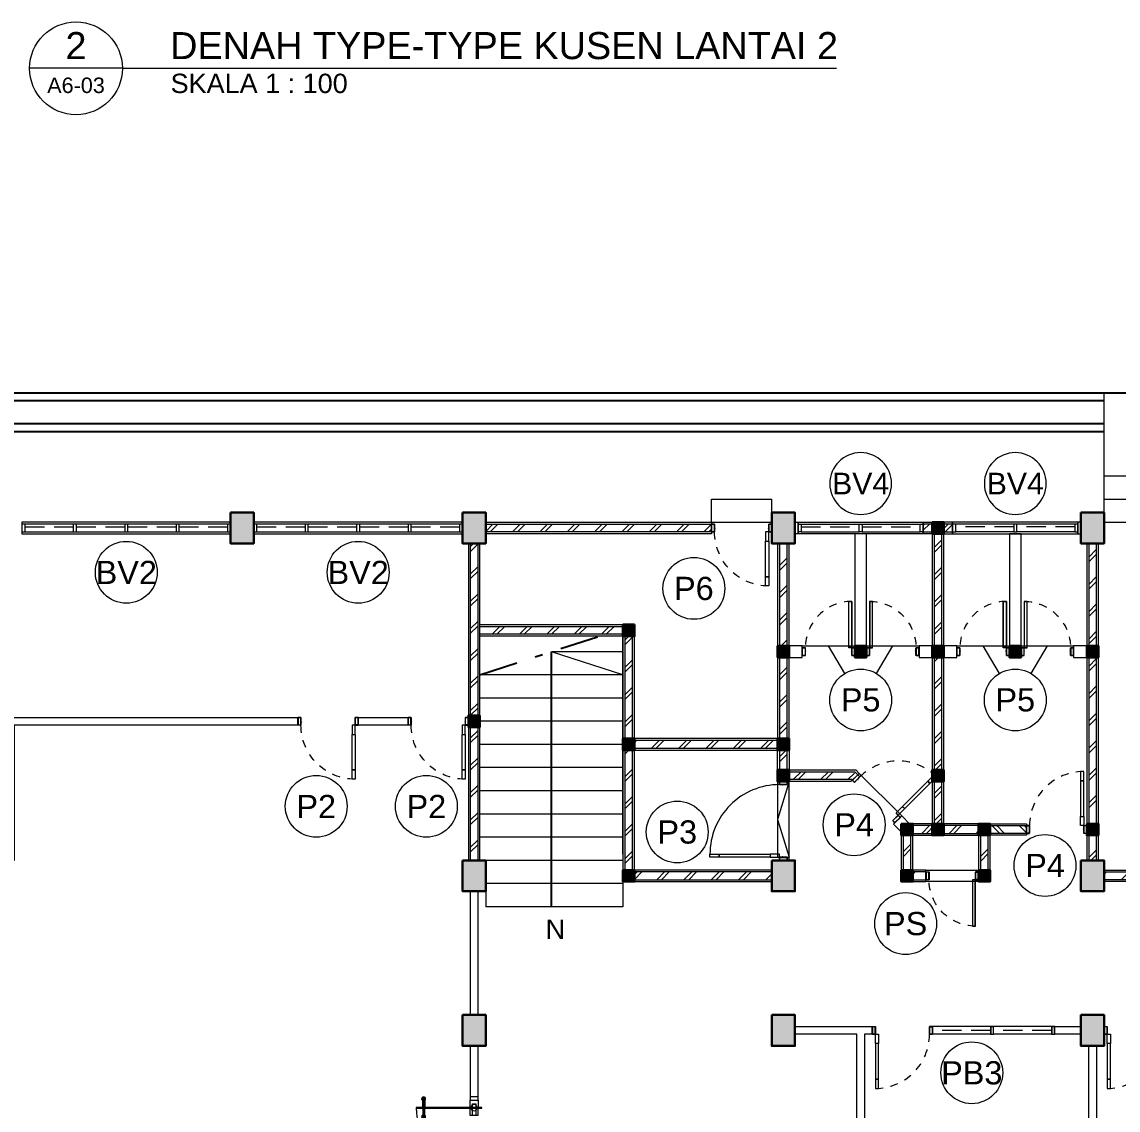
# Model space of a CAD drawing. Header units: millimetres. Extents: x -11 to 1625, y -267 to 180.
# Drawn here: x 1006.09 to 1020.27, y 21.18 to 35.26 of the extents above; entities that cross this region are included whole.
import ezdxf
from ezdxf.enums import TextEntityAlignment as Align

# ---------------------------------------------------------------- set-up
doc = ezdxf.new("R2010")
doc.units = ezdxf.units.MM
doc.linetypes.add('DASHDOT', pattern=[1, 0.5, -0.25, 0, -0.25])
doc.linetypes.add('HIDDEN', pattern=[0.375, 0.25, -0.125])
for name, color, linetype, lineweight in [('ars', 11, 'Continuous', 5), ('dinding', 5, 'Continuous', 15), ('KOLOM', 1, 'Continuous', 30), ('kus', 63, 'Continuous', 15), ('lan', 7, 'Continuous', 15), ('not', 7, 'Continuous', 20), ('PARTISI', 190, 'Continuous', 9), ('sol kol', 8, 'Continuous', 0)]:
    doc.layers.add(name, color=color, linetype=linetype, lineweight=lineweight)
doc.styles.add('S', font='SIMPLEX', dxfattribs={"width": 1.1})
doc.styles.get("Standard").update_dxf_attribs({"font": 'ARIALUNI.TTF'})
pattern_1 = [(45, (1013.4393, 14.46013), (-0.1767767, 0.1767767), []), (45, (1013.5018, 14.46013), (-0.1767767, 0.1767767), [])]

# ---------------------------------------------------------------- blocks, each defined once
blk = doc.blocks.new('Ndtpd')
blk.add_line((0.747, 0), (-0.747, 0))
blk.add_circle((0, 0), 0.747)
at = {"flags": 4}
for tag, height, p in [('NO', 0.5, (0, 0.148)), ('NOLBR', 0.3, (0, -0.398))]:
    blk.add_attdef(tag, text='', height=height, dxfattribs=at).set_placement(p, align=Align.CENTER)
for tag, p, height in [('NDTPD', (1.516, 0.148), 0.5), ('SKALA', (1.523, -0.398), 0.3)]:
    blk.add_attdef(tag, p, '', height=height, dxfattribs=at)
blk = doc.blocks.new('K1')
at = {"layer": 'KOLOM'}
blk.add_lwpolyline([(0.2, 0.15), (-0.2, 0.15), (-0.2, -0.15), (0.2, -0.15), (0.2, 0.15)], dxfattribs=at)
blk = doc.blocks.new('P 70')
at = {"linetype": 'HIDDEN', "ltscale": 0.3}
blk.add_lwpolyline([(-0.74, 0.1, -0.414214), (-0.04, 0.8, -1.303225)], format="xyb", dxfattribs=at)
for points in [[(-0.04, 0.8), (-0.08, 0.8), (-0.08, 0.68), (-0.04, 0.68)], [(-0.04, 0.68), (-0.08, 0.68), (-0.08, 0.22), (-0.04, 0.22)], [(-0.04, 0.1), (-0.08, 0.1), (-0.08, 0.22), (-0.04, 0.22)], [(-0.735, 0.06), (-0.74, 0.06), (-0.74, 0.061), (-0.74, 0.1), (-0.78, 0.1), (-0.78, 0), (-0.74, 0), (-0.74, 0.056), (-0.735, 0.058)], [(-0.742, 0.002), (-0.778, 0.002), (-0.778, 0.098), (-0.742, 0.098)], [(-0.045, 0.06), (-0.04, 0.06), (-0.04, 0.061), (-0.04, 0.1), (0, 0.1), (0, 0), (-0.04, 0), (-0.04, 0.056), (-0.045, 0.058)], [(-0.038, 0.002), (-0.002, 0.002), (-0.002, 0.098), (-0.038, 0.098)]]:
    blk.add_lwpolyline(points, close=True)
blk = doc.blocks.new('KP')
at = {"layer": 'KOLOM'}
blk.add_lwpolyline([(0.075, -0.075), (-0.075, -0.075), (-0.075, 0.075), (0.075, 0.075), (0.075, -0.075)], dxfattribs=at)
blk = doc.blocks.new('P 60')
at = {"linetype": 'HIDDEN', "ltscale": 0.3}
blk.add_lwpolyline([(-0.64, 0.1, -0.414214), (-0.04, 0.7, -1.303225)], format="xyb", dxfattribs=at)
for points in [[(-0.04, 0.7), (-0.04, 0.1), (-0.08, 0.1), (-0.08, 0.7)], [(-0.042, 0.698), (-0.042, 0.102), (-0.078, 0.102), (-0.078, 0.698)], [(-0.635, 0.06), (-0.64, 0.06), (-0.64, 0.061), (-0.64, 0.1), (-0.68, 0.1), (-0.68, 0), (-0.64, 0), (-0.64, 0.056), (-0.635, 0.058)], [(-0.642, 0.002), (-0.678, 0.002), (-0.678, 0.098), (-0.642, 0.098)], [(-0.045, 0.06), (-0.04, 0.06), (-0.04, 0.061), (-0.04, 0.1), (0, 0.1), (0, 0), (-0.04, 0), (-0.04, 0.056), (-0.045, 0.058)], [(-0.038, 0.002), (-0.002, 0.002), (-0.002, 0.098), (-0.038, 0.098)]]:
    blk.add_lwpolyline(points, close=True)
blk = doc.blocks.new('P1')
at = {"lineweight": 5}
h = blk.add_hatch(dxfattribs=at)
h.set_pattern_fill('ANSI31', color=256, scale=0.020282, angle=-315, style=0)
h.set_pattern_definition([(179.99999863, (-506.106483, 1417.280242), (6.07e-11, 0.0025352112676), [])])
h.paths.add_polyline_path([(-1.729, 0.805, -1), (-1.693, 0.77, -1)])
h.paths.add_polyline_path([(-1.724, 0.801, 1), (-1.697, 0.774, 1)], flags=16)
h = blk.add_hatch(dxfattribs=at)
h.set_pattern_fill('ANSI31', color=256, scale=0.020282, angle=-315, style=0)
h.set_pattern_definition([(270.00000137, (1414.9464214, -503.7726625), (0.0025352112676, 6.07e-11), [])])
h.paths.add_polyline_path([(-1.528, 0.605, 1), (-1.564, 0.641, 1)])
h.paths.add_polyline_path([(-1.532, 0.609, -1), (-1.56, 0.637, -1)], flags=16)
h = blk.add_hatch(dxfattribs=at)
h.set_pattern_fill('ANSI31', color=256, scale=0.020282, angle=-315, style=0)
h.set_pattern_definition([(179.99999863, (-505.0458133, 1416.2195722), (6.07e-11, 0.0025352112676), [])])
h.paths.add_polyline_path([(-0.668, -0.255, -1), (-0.632, -0.291, -1)])
h.paths.add_polyline_path([(-0.664, -0.259, 1), (-0.636, -0.287, 1)], flags=16)
h = blk.add_hatch(dxfattribs=at)
h.set_pattern_fill('ANSI31', color=256, scale=0.020282, angle=-315, style=0)
h.set_pattern_definition([(270.00000137, (1416.0070912, -504.8333323), (0.0025352112676, 6.07e-11), [])])
h.paths.add_polyline_path([(-0.468, -0.455, 1), (-0.504, -0.42, 1)])
h.paths.add_polyline_path([(-0.472, -0.451, -1), (-0.499, -0.424, -1)], flags=16)
for p, q in [((-1.724, 0.801), (-1.697, 0.774)), ((-1.686, 0.781), (-1.623, 0.718)), ((-1.553, 0.648), (-1.616, 0.711)), ((-1.532, 0.609), (-1.56, 0.637)), ((-0.664, -0.259), (-0.636, -0.287)), ((-0.625, -0.28), (-0.562, -0.343)), ((-0.492, -0.413), (-0.555, -0.35)), ((-0.472, -0.451), (-0.499, -0.424))]:
    blk.add_line(p, q, dxfattribs=at)
at = {"color": 9, "lineweight": 5}
for p, q in [((-1.641, 0.7), (-1.704, 0.763)), ((-1.634, 0.693), (-1.571, 0.63)), ((-0.58, -0.361), (-0.643, -0.298)), ((-0.573, -0.368), (-0.51, -0.431))]:
    blk.add_line(p, q, dxfattribs=at)
at = {"color": 8, "lineweight": 5}
for p, q in [((-1.64, 0.701), (-1.703, 0.763)), ((-1.639, 0.702), (-1.701, 0.764)), ((-1.636, 0.705), (-1.697, 0.766)), ((-1.631, 0.71), (-1.692, 0.771)), ((-1.633, 0.694), (-1.57, 0.631)), ((-1.632, 0.695), (-1.57, 0.633)), ((-1.629, 0.698), (-1.568, 0.637)), ((-1.624, 0.703), (-1.563, 0.642)), ((-0.58, -0.36), (-0.642, -0.297)), ((-0.578, -0.358), (-0.64, -0.296)), ((-0.575, -0.356), (-0.636, -0.294)), ((-0.57, -0.351), (-0.631, -0.29)), ((-0.572, -0.367), (-0.51, -0.43)), ((-0.571, -0.366), (-0.509, -0.428)), ((-0.568, -0.363), (-0.507, -0.424)), ((-0.563, -0.358), (-0.502, -0.419))]:
    blk.add_line(p, q, dxfattribs=at)
for points in [[(-1.1, 1.241), (-1.701, 0.64), (-1.694, 0.633), (-1.093, 1.234), (-1.1, 1.241)], [(-1.273, 1.202), (-1.202, 1.273), (-1.061, 1.132), (-1.132, 1.061), (-1.273, 1.202)], [(-0.032, 0.173), (-0.633, -0.428), (-0.64, -0.421), (-0.039, 0.18), (-0.032, 0.173)], [(-0.071, 0), (0, 0.071), (-0.142, 0.212), (-0.212, 0.142), (-0.071, 0)]]:
    blk.add_lwpolyline(points)
at = {"lineweight": 9}
for points in [[(-1.153, 1.181), (-1.181, 1.153), (-1.216, 1.188), (-1.188, 1.216)], [(-1.082, 1.11), (-1.11, 1.082), (-1.181, 1.153), (-1.153, 1.181)], [(-0.163, 0.191), (-0.191, 0.163), (-0.12, 0.092), (-0.092, 0.12)], [(-0.092, 0.12), (-0.12, 0.092), (-0.085, 0.057), (-0.057, 0.085)]]:
    blk.add_lwpolyline(points, close=True, dxfattribs=at)
at = {"lineweight": 5}
for points in [[(-1.697, 0.801), (-1.724, 0.774)], [(-1.532, 0.637), (-1.56, 0.609)], [(-0.636, -0.259), (-0.664, -0.287)], [(-0.472, -0.424), (-0.499, -0.451)]]:
    blk.add_lwpolyline(points, dxfattribs=at)
for points in [[(-1.701, 0.64, 0.396093), (-0.672, 0.601)], [(-0.633, -0.428, -0.396093), (-0.672, 0.601)]]:
    blk.add_lwpolyline(points, format="xyb")
for centre in [(-1.167, 1.167), (-0.106, 0.106)]:
    blk.add_circle(centre, 0.04)
for centre, radius in [((-1.711, 0.788), 0.0254), ((-1.711, 0.788), 0.0195), ((-1.546, 0.623), 0.0254), ((-1.546, 0.623), 0.0195), ((-0.65, -0.273), 0.0254), ((-0.65, -0.273), 0.0195), ((-0.486, -0.437), 0.0254), ((-0.486, -0.437), 0.0195)]:
    blk.add_circle(centre, radius, dxfattribs=at)
blk = doc.blocks.new('NAV')
blk.add_circle((0, -0.4), 0.4)
at = {"style": 'S', "width": 0.75, "flags": 4}
blk.add_attdef('AV', text='', height=0.3, dxfattribs=at).set_placement((0, -0.4), align=Align.MIDDLE)

msp = doc.modelspace()

# ---------------------------------------------------------------- hatches: boundary and pattern name
at = {"layer": 'ars'}
h = msp.add_hatch(dxfattribs=at)
h.set_pattern_fill('TEMBOK', color=256, scale=0.25)
h.set_pattern_definition(pattern_1)
h.paths.add_polyline_path([(1012.0893097, 28.7601267), (1015.0093097, 28.7601267), (1015.0093097, 28.6601267), (1012.0893097, 28.6601267)])
h = msp.add_hatch(dxfattribs=at)
h.set_pattern_fill('TEMBOK', color=256, scale=0.25)
h.set_pattern_definition([(45, (1017.1593, 18.96013), (-0.176777, 0.176777), []), (45, (1017.2218, 18.96013), (-0.176777, 0.176777), [])])
h.paths.add_polyline_path([(1017.8643097, 28.7601267), (1017.7493097, 28.7601267), (1017.7493097, 28.6601267), (1017.8643097, 28.6601267)])
h = msp.add_hatch(dxfattribs=at)
h.set_pattern_fill('TEMBOK', color=256, scale=0.25)
h.set_pattern_definition([(45, (1017.4643, 18.96013), (-0.176777, 0.176777), []), (45, (1017.5268, 18.96013), (-0.176777, 0.176777), [])])
h.paths.add_polyline_path([(1018.1293097, 28.7601267), (1018.0143097, 28.7601267), (1018.0143097, 28.6601267), (1018.1293097, 28.6601267)])
h = msp.add_hatch(dxfattribs=at)
h.set_pattern_fill('TEMBOK', color=256, scale=0.25)
h.set_pattern_definition(pattern_1)
h.paths.add_polyline_path([(1011.9893097, 24.4101267), (1011.9893097, 28.5101267), (1011.8893097, 28.5101267), (1011.8893097, 24.4101267)])
h = msp.add_hatch(dxfattribs=at)
h.set_pattern_fill('TEMBOK', color=256, scale=0.25)
h.set_pattern_definition(pattern_1)
h.paths.add_polyline_path([(1015.9893097, 25.9851267), (1015.9893097, 28.5101267), (1015.8893097, 28.5101267), (1015.8893097, 25.9851267)])
h = msp.add_hatch(dxfattribs=at)
h.set_pattern_fill('TEMBOK', color=256, scale=0.25)
h.set_pattern_definition(pattern_1)
h.paths.add_polyline_path([(1017.8893097, 28.6351267), (1017.8893097, 24.8851267), (1017.9893097, 24.8851267), (1017.9893097, 28.6351267)])
h = msp.add_hatch(dxfattribs=at)
h.set_pattern_fill('TEMBOK', color=256, scale=0.25)
h.set_pattern_definition(pattern_1)
h.paths.add_polyline_path([(1019.9893097, 24.4101267), (1019.9893097, 28.5101267), (1019.8893097, 28.5101267), (1019.8893097, 24.4101267)])
h = msp.add_hatch(dxfattribs=at)
h.set_pattern_fill('TEMBOK', color=256, scale=0.25)
h.set_pattern_definition(pattern_1)
h.paths.add_polyline_path([(1012.0143097, 27.4351267), (1013.8643097, 27.4351267), (1013.8643097, 27.3351267), (1012.0143097, 27.3351267)])
h = msp.add_hatch(dxfattribs=at)
h.set_pattern_fill('TEMBOK', color=256, scale=0.25)
h.set_pattern_definition([(45, (1013.4643, 14.46013), (-0.1767767, 0.1767767), []), (45, (1013.5268, 14.46013), (-0.1767767, 0.1767767), [])])
h.paths.add_polyline_path([(1013.9893097, 24.2851267), (1013.9893097, 27.3101267), (1013.8893097, 27.3101267), (1013.8893097, 24.2851267)])
h = msp.add_hatch(dxfattribs=at)
h.set_pattern_fill('TEMBOK', color=256, scale=0.25)
h.set_pattern_definition(pattern_1)
h.paths.add_polyline_path([(1015.8643097, 25.9601267), (1013.9143097, 25.9601267), (1013.9143097, 25.8601267), (1015.8643097, 25.8601267)])
h = msp.add_hatch(dxfattribs=at)
h.set_pattern_fill('TEMBOK', color=256, scale=0.25)
h.set_pattern_definition(pattern_1)
h.paths.add_polyline_path([(1015.8893097, 25.8351267), (1015.8893097, 25.5801267), (1015.9893097, 25.5801267), (1015.9893097, 25.8351267)])
h = msp.add_hatch(dxfattribs=at)
h.set_pattern_fill('TEMBOK', color=256, scale=0.25)
h.set_pattern_definition([(45, (1013.4393, 15.75513), (-0.1767767, 0.1767767), []), (45, (1013.5018, 15.75513), (-0.1767767, 0.1767767), [])])
h.paths.add_polyline_path([(1016.0143097, 25.5551267), (1016.8650204, 25.5551267), (1016.823599, 25.4551267), (1016.0143097, 25.4551267)])
h = msp.add_hatch(dxfattribs=at)
h.set_pattern_fill('TEMBOK', color=256, scale=0.25)
h.set_pattern_definition(pattern_1)
h.paths.add_polyline_path([(1018.4643097, 24.8601267), (1017.6143097, 24.8601267), (1017.6143097, 24.7601267), (1018.4643097, 24.7601267)])
h = msp.add_hatch(dxfattribs=at)
h.set_pattern_fill('TEMBOK', color=256, scale=0.25)
h.set_pattern_definition([(135, (1024.9643, 15.06013), (0.1767767, 0.1767767), []), (135, (1024.9018, 15.06013), (0.1767767, 0.1767767), [])])
h.paths.add_polyline_path([(1018.6143097, 24.8601267), (1019.0843097, 24.8601267), (1019.0843097, 24.7601267), (1018.6143097, 24.7601267)])
h = msp.add_hatch(dxfattribs=at)
h.set_pattern_fill('TEMBOK', color=256, scale=0.25)
h.set_pattern_definition(pattern_1)
h.paths.add_polyline_path([(1017.4893097, 24.7351267), (1017.4893097, 24.2851267), (1017.5893097, 24.2851267), (1017.5893097, 24.7351267)])
h = msp.add_hatch(dxfattribs=at)
h.set_pattern_fill('TEMBOK', color=256, scale=0.25)
h.set_pattern_definition(pattern_1)
h.paths.add_polyline_path([(1018.4893097, 24.7351267), (1018.4893097, 24.2851267), (1018.5893097, 24.2851267), (1018.5893097, 24.7351267)])
h = msp.add_hatch(dxfattribs=at)
h.set_pattern_fill('TEMBOK', color=256, scale=0.25)
h.set_pattern_definition(pattern_1)
h.paths.add_polyline_path([(1015.7893097, 24.2601267), (1014.0143097, 24.2601267), (1014.0143097, 24.1601267), (1015.7893097, 24.1601267)])
h = msp.add_hatch(dxfattribs=at)
h.set_pattern_fill('TEMBOK', color=256, scale=0.25)
h.set_pattern_definition(pattern_1)
h.paths.add_polyline_path([(1017.7843097, 24.2601267), (1017.6143097, 24.2601267), (1017.6143097, 24.1601267), (1017.7843097, 24.1601267)])
h = msp.add_hatch(dxfattribs=at)
h.set_pattern_fill('TEMBOK', color=256, scale=0.25)
h.set_pattern_definition(pattern_1)
h.paths.add_polyline_path([(1022.7893097, 24.1601267), (1020.0893097, 24.1601267), (1020.0893097, 24.2601267), (1022.7893097, 24.2601267)])
at = {"layer": 'sol kol'}
for points in [[(1008.7893097, 28.9101267), (1008.7893097, 28.5101267), (1009.0893097, 28.5101267), (1009.0893097, 28.9101267)], [(1011.7893097, 28.9101267), (1011.7893097, 28.5101267), (1012.0893097, 28.5101267), (1012.0893097, 28.9101267)], [(1015.7893097, 28.9101267), (1015.7893097, 28.5101267), (1016.0893097, 28.5101267), (1016.0893097, 28.9101267)], [(1019.7893097, 28.9101267), (1019.7893097, 28.5101267), (1020.0893097, 28.5101267), (1020.0893097, 28.9101267)], [(1017.8643097, 28.7851267), (1018.0143097, 28.7851267), (1018.0143097, 28.6351267), (1017.8643097, 28.6351267)], [(1014.0143097, 27.4601267), (1013.8643097, 27.4601267), (1013.8643097, 27.3101267), (1014.0143097, 27.3101267)], [(1015.8643097, 27.1851267), (1016.0143097, 27.1851267), (1016.0143097, 27.0351267), (1015.8643097, 27.0351267)], [(1016.8643097, 27.1851267), (1017.0143097, 27.1851267), (1017.0143097, 27.0351267), (1016.8643097, 27.0351267)], [(1017.8643097, 27.1851267), (1018.0143097, 27.1851267), (1018.0143097, 27.0351267), (1017.8643097, 27.0351267)], [(1018.8643097, 27.1851267), (1019.0143097, 27.1851267), (1019.0143097, 27.0351267), (1018.8643097, 27.0351267)], [(1019.8643097, 27.1851267), (1020.0143097, 27.1851267), (1020.0143097, 27.0351267), (1019.8643097, 27.0351267)], [(1012.0143097, 26.2851267), (1011.8643097, 26.2851267), (1011.8643097, 26.1351267), (1012.0143097, 26.1351267)], [(1014.0143097, 25.9851267), (1013.8643097, 25.9851267), (1013.8643097, 25.8351267), (1014.0143097, 25.8351267)], [(1016.0143097, 25.9851267), (1015.8643097, 25.9851267), (1015.8643097, 25.8351267), (1016.0143097, 25.8351267)], [(1016.0143097, 25.5801267), (1015.8643097, 25.5801267), (1015.8643097, 25.4301267), (1016.0143097, 25.4301267)], [(1017.8643097, 25.5801267), (1018.0143097, 25.5801267), (1018.0143097, 25.4301267), (1017.8643097, 25.4301267)], [(1017.4643097, 24.8851267), (1017.6143097, 24.8851267), (1017.6143097, 24.7351267), (1017.4643097, 24.7351267)], [(1017.8643097, 24.8851267), (1018.0143097, 24.8851267), (1018.0143097, 24.7351267), (1017.8643097, 24.7351267)], [(1018.4643097, 24.8851267), (1018.6143097, 24.8851267), (1018.6143097, 24.7351267), (1018.4643097, 24.7351267)], [(1019.8643097, 24.8851267), (1020.0143097, 24.8851267), (1020.0143097, 24.7351267), (1019.8643097, 24.7351267)], [(1011.7893097, 24.4101267), (1011.7893097, 24.0101267), (1012.0893097, 24.0101267), (1012.0893097, 24.4101267)], [(1015.7893097, 24.4101267), (1015.7893097, 24.0101267), (1016.0893097, 24.0101267), (1016.0893097, 24.4101267)], [(1019.7893097, 24.4101267), (1019.7893097, 24.0101267), (1020.0893097, 24.0101267), (1020.0893097, 24.4101267)], [(1014.0143097, 24.2851267), (1013.8643097, 24.2851267), (1013.8643097, 24.1351267), (1014.0143097, 24.1351267)], [(1017.4643097, 24.2851267), (1017.6143097, 24.2851267), (1017.6143097, 24.1351267), (1017.4643097, 24.1351267)], [(1018.4643097, 24.2851267), (1018.6143097, 24.2851267), (1018.6143097, 24.1351267), (1018.4643097, 24.1351267)], [(1011.7893097, 22.4101267), (1011.7893097, 22.0101267), (1012.0893097, 22.0101267), (1012.0893097, 22.4101267)], [(1015.7893097, 22.4101267), (1015.7893097, 22.0101267), (1016.0893097, 22.0101267), (1016.0893097, 22.4101267)], [(1019.7893097, 22.4101267), (1019.7893097, 22.0101267), (1020.0893097, 22.0101267), (1020.0893097, 22.4101267)]]:
    msp.add_hatch(color=256, dxfattribs=at).paths.add_polyline_path(points)

# ---------------------------------------------------------------- linework, layer by layer
for p, q in [((1001.1893097, 30.4601267), (1027.6893097, 30.4601267)), ((1001.2893097, 30.3601267), (1020.0893097, 30.3601267)), ((1001.5893097, 30.0601267), (1020.0893097, 30.0601267)), ((1001.6893097, 29.9601267), (1020.0893097, 29.9601267)), ((1012.9393097, 23.8101267), (1012.9393097, 27.1101267))]:
    msp.add_line(p, q)
at = {"linetype": 'DASHDOT'}
msp.add_line((1012.0143097, 26.8101267), (1013.5559764, 27.3101267), dxfattribs=at)
at = {"layer": 'ars'}
for p, q in [((1016.0143097, 25.5551267), (1016.8650204, 25.5551267)), ((1016.0143097, 25.4551267), (1016.0143097, 25.5551267)), ((1016.901632, 25.518515), (1016.8650204, 25.5551267)), ((1016.823599, 25.4551267), (1016.0143097, 25.4551267)), ((1016.8309214, 25.4478044), (1016.823599, 25.4551267))]:
    msp.add_line(p, q, dxfattribs=at)
for points in [[(1012.0893097, 28.7601267), (1015.0093097, 28.7601267), (1015.0093097, 28.6601267), (1012.0893097, 28.6601267)], [(1017.8643097, 28.7601267), (1017.7493097, 28.7601267), (1017.7493097, 28.6601267), (1017.8643097, 28.6601267)], [(1018.1293097, 28.7601267), (1018.0143097, 28.7601267), (1018.0143097, 28.6601267), (1018.1293097, 28.6601267)], [(1011.9893097, 24.4101267), (1011.9893097, 28.5101267), (1011.8893097, 28.5101267), (1011.8893097, 24.4101267)], [(1015.9893097, 25.9851267), (1015.9893097, 28.5101267), (1015.8893097, 28.5101267), (1015.8893097, 25.9851267)], [(1017.8893097, 28.6351267), (1017.8893097, 24.8851267), (1017.9893097, 24.8851267), (1017.9893097, 28.6351267)], [(1019.9893097, 24.4101267), (1019.9893097, 28.5101267), (1019.8893097, 28.5101267), (1019.8893097, 24.4101267)], [(1012.0143097, 27.4351267), (1013.8643097, 27.4351267), (1013.8643097, 27.3351267), (1012.0143097, 27.3351267)], [(1013.9893097, 24.2851267), (1013.9893097, 27.3101267), (1013.8893097, 27.3101267), (1013.8893097, 24.2851267)], [(1015.8643097, 25.9601267), (1013.9143097, 25.9601267), (1013.9143097, 25.8601267), (1015.8643097, 25.8601267)], [(1015.8893097, 25.8351267), (1015.8893097, 25.5801267), (1015.9893097, 25.5801267), (1015.9893097, 25.8351267)], [(1018.4643097, 24.8601267), (1017.6143097, 24.8601267), (1017.6143097, 24.7601267), (1018.4643097, 24.7601267)], [(1018.6143097, 24.8601267), (1019.0843097, 24.8601267), (1019.0843097, 24.7601267), (1018.6143097, 24.7601267)], [(1017.4893097, 24.7351267), (1017.4893097, 24.2851267), (1017.5893097, 24.2851267), (1017.5893097, 24.7351267)], [(1018.4893097, 24.7351267), (1018.4893097, 24.2851267), (1018.5893097, 24.2851267), (1018.5893097, 24.7351267)], [(1015.7893097, 24.2601267), (1014.0143097, 24.2601267), (1014.0143097, 24.1601267), (1015.7893097, 24.1601267)], [(1017.7843097, 24.2601267), (1017.6143097, 24.2601267), (1017.6143097, 24.1601267), (1017.7843097, 24.1601267)], [(1022.7893097, 24.1601267), (1020.0893097, 24.1601267), (1020.0893097, 24.2601267), (1022.7893097, 24.2601267)]]:
    msp.add_lwpolyline(points, close=True, dxfattribs=at)
at = {"layer": 'dinding'}
for p, q in [((1016.0143097, 25.5801267), (1016.8753757, 25.5801267)), ((1016.0143097, 25.4301267), (1016.0143097, 25.5801267)), ((1016.8132437, 25.4301267), (1016.9193097, 25.5361927)), ((1016.9193097, 25.5361927), (1016.8753757, 25.5801267)), ((1016.8132437, 25.4301267), (1016.0143097, 25.4301267)), ((1017.470853, 24.9846494), (1017.364787, 24.8785834)), ((1017.5703757, 24.8851267), (1017.470853, 24.9846494)), ((1017.4643097, 24.7790607), (1017.364787, 24.8785834))]:
    msp.add_line(p, q, dxfattribs=at)
for points in [[(1012.0893097, 28.7851267), (1015.0093097, 28.7851267), (1015.0093097, 28.6351267), (1012.0893097, 28.6351267)], [(1016.0893097, 28.7851267), (1016.1293097, 28.7851267), (1016.1293097, 28.6351267), (1016.0893097, 28.6351267)], [(1017.7493097, 28.7851267), (1017.8643097, 28.7851267), (1017.8643097, 28.6351267), (1017.7493097, 28.6351267)], [(1018.1293097, 28.7851267), (1018.0143097, 28.7851267), (1018.0143097, 28.6351267), (1018.1293097, 28.6351267)], [(1019.7893097, 28.7851267), (1019.7493097, 28.7851267), (1019.7493097, 28.6351267), (1019.7893097, 28.6351267)], [(1012.0143097, 24.4101267), (1012.0143097, 28.5101267), (1011.8643097, 28.5101267), (1011.8643097, 24.4101267)], [(1016.0143097, 25.9851267), (1016.0143097, 28.5101267), (1015.8643097, 28.5101267), (1015.8643097, 25.9851267)], [(1017.8643097, 28.6351267), (1017.8643097, 24.8851267), (1018.0143097, 24.8851267), (1018.0143097, 28.6351267)], [(1020.0143097, 24.4101267), (1020.0143097, 28.5101267), (1019.8643097, 28.5101267), (1019.8643097, 24.4101267)], [(1012.0143097, 27.4601267), (1013.8643097, 27.4601267), (1013.8643097, 27.3101267), (1012.0143097, 27.3101267)], [(1014.0143097, 24.2851267), (1014.0143097, 27.3101267), (1013.8643097, 27.3101267), (1013.8643097, 24.2851267)], [(1015.8643097, 25.9851267), (1013.9143097, 25.9851267), (1013.9143097, 25.8351267), (1015.8643097, 25.8351267)], [(1016.0143097, 25.5801267), (1015.8643097, 25.5801267), (1015.8643097, 25.8351267), (1016.0143097, 25.8351267)], [(1018.4643097, 24.8851267), (1017.6143097, 24.8851267), (1017.6143097, 24.7351267), (1018.4643097, 24.7351267)], [(1018.6143097, 24.8851267), (1019.0843097, 24.8851267), (1019.0843097, 24.7351267), (1018.6143097, 24.7351267)], [(1017.4643097, 24.7351267), (1017.4643097, 24.2851267), (1017.6143097, 24.2851267), (1017.6143097, 24.7351267)], [(1018.4643097, 24.7351267), (1018.4643097, 24.2851267), (1018.6143097, 24.2851267), (1018.6143097, 24.7351267)], [(1015.7893097, 24.2851267), (1014.0143097, 24.2851267), (1014.0143097, 24.1351267), (1015.7893097, 24.1351267)], [(1017.7843097, 24.2851267), (1017.6143097, 24.2851267), (1017.6143097, 24.1351267), (1017.7843097, 24.1351267)], [(1022.7893097, 24.1351267), (1020.0893097, 24.1351267), (1020.0893097, 24.2851267), (1022.7893097, 24.2851267)]]:
    msp.add_lwpolyline(points, close=True, dxfattribs=at)
at = {"layer": 'kus'}
for p, q in [((1006.7543097, 28.7601267), (1006.1293097, 28.7601267)), ((1006.1293097, 28.6601267), (1006.7543097, 28.6601267)), ((1007.4193097, 28.7601267), (1006.7943097, 28.7601267)), ((1006.7943097, 28.6601267), (1007.4193097, 28.6601267)), ((1008.0843097, 28.7601267), (1007.4593097, 28.7601267)), ((1007.4593097, 28.6601267), (1008.0843097, 28.6601267)), ((1008.7493097, 28.7601267), (1008.1243097, 28.7601267)), ((1008.1243097, 28.6601267), (1008.7493097, 28.6601267)), ((1009.7543097, 28.7601267), (1009.1293097, 28.7601267)), ((1009.1293097, 28.6601267), (1009.7543097, 28.6601267)), ((1010.4193097, 28.7601267), (1009.7943097, 28.7601267)), ((1009.7943097, 28.6601267), (1010.4193097, 28.6601267)), ((1011.0843097, 28.7601267), (1010.4593097, 28.7601267)), ((1010.4593097, 28.6601267), (1011.0843097, 28.6601267)), ((1011.7493097, 28.7601267), (1011.1243097, 28.7601267)), ((1011.1243097, 28.6601267), (1011.7493097, 28.6601267)), ((1016.1693097, 28.7601267), (1016.9193097, 28.7601267)), ((1016.1693097, 28.6601267), (1016.9193097, 28.6601267)), ((1016.9593097, 28.7601267), (1017.7093097, 28.7601267)), ((1016.9593097, 28.6601267), (1017.7093097, 28.6601267)), ((1018.9193097, 28.7601267), (1018.1693097, 28.7601267)), ((1018.9193097, 28.6601267), (1018.1693097, 28.6601267)), ((1019.7093097, 28.7601267), (1018.9593097, 28.7601267)), ((1019.7093097, 28.6601267), (1018.9593097, 28.6601267)), ((1017.7843097, 24.2851267), (1018.4643097, 24.2851267)), ((1018.4643097, 24.1351267), (1017.7843097, 24.1351267)), ((1018.6193097, 22.2601267), (1017.8693097, 22.2601267)), ((1018.6193097, 22.1601267), (1017.8693097, 22.1601267)), ((1019.4093097, 22.2601267), (1018.6593097, 22.2601267)), ((1019.4093097, 22.1601267), (1018.6593097, 22.1601267))]:
    msp.add_line(p, q, dxfattribs=at)
at = {"layer": 'kus', "linetype": 'HIDDEN'}
for p, q in [((1006.1293097, 28.7251267), (1006.7543097, 28.7251267)), ((1006.7943097, 28.7251267), (1007.4193097, 28.7251267)), ((1007.4593097, 28.7251267), (1008.0843097, 28.7251267)), ((1008.1243097, 28.7251267), (1008.7493097, 28.7251267)), ((1009.1293097, 28.7251267), (1009.7543097, 28.7251267)), ((1009.7943097, 28.7251267), (1010.4193097, 28.7251267)), ((1010.4593097, 28.7251267), (1011.0843097, 28.7251267)), ((1011.1243097, 28.7251267), (1011.7493097, 28.7251267)), ((1016.1693097, 28.7251267), (1016.9193097, 28.7251267)), ((1016.9593097, 28.7251267), (1017.7093097, 28.7251267)), ((1018.9193097, 28.7251267), (1018.1693097, 28.7251267)), ((1019.7093097, 28.7251267), (1018.9593097, 28.7251267)), ((1018.6193097, 22.2101267), (1017.8693097, 22.2101267)), ((1019.4093097, 22.2101267), (1018.6593097, 22.2101267))]:
    msp.add_line(p, q, dxfattribs=at)
at = {"layer": 'kus'}
for points in [[(1006.1293097, 28.7601267), (1006.0893097, 28.7601267), (1006.0893097, 28.6601267), (1006.1293097, 28.6601267)], [(1006.7943097, 28.7601267), (1006.7543097, 28.7601267), (1006.7543097, 28.6601267), (1006.7943097, 28.6601267)], [(1007.4593097, 28.7601267), (1007.4193097, 28.7601267), (1007.4193097, 28.6601267), (1007.4593097, 28.6601267)], [(1008.1243097, 28.7601267), (1008.0843097, 28.7601267), (1008.0843097, 28.6601267), (1008.1243097, 28.6601267)], [(1008.7893097, 28.7601267), (1008.7493097, 28.7601267), (1008.7493097, 28.6601267), (1008.7893097, 28.6601267)], [(1009.1293097, 28.7601267), (1009.0893097, 28.7601267), (1009.0893097, 28.6601267), (1009.1293097, 28.6601267)], [(1009.7943097, 28.7601267), (1009.7543097, 28.7601267), (1009.7543097, 28.6601267), (1009.7943097, 28.6601267)], [(1010.4593097, 28.7601267), (1010.4193097, 28.7601267), (1010.4193097, 28.6601267), (1010.4593097, 28.6601267)], [(1011.1243097, 28.7601267), (1011.0843097, 28.7601267), (1011.0843097, 28.6601267), (1011.1243097, 28.6601267)], [(1011.7893097, 28.7601267), (1011.7493097, 28.7601267), (1011.7493097, 28.6601267), (1011.7893097, 28.6601267)], [(1016.1293097, 28.7601267), (1016.1693097, 28.7601267), (1016.1693097, 28.6601267), (1016.1293097, 28.6601267)], [(1016.9193097, 28.7601267), (1016.9593097, 28.7601267), (1016.9593097, 28.6601267), (1016.9193097, 28.6601267)], [(1017.7093097, 28.7601267), (1017.7493097, 28.7601267), (1017.7493097, 28.6601267), (1017.7093097, 28.6601267)], [(1018.1693097, 28.7601267), (1018.1293097, 28.7601267), (1018.1293097, 28.6601267), (1018.1693097, 28.6601267)], [(1018.9593097, 28.7601267), (1018.9193097, 28.7601267), (1018.9193097, 28.6601267), (1018.9593097, 28.6601267)], [(1019.7493097, 28.7601267), (1019.7093097, 28.7601267), (1019.7093097, 28.6601267), (1019.7493097, 28.6601267)], [(1015.9293097, 25.3852384), (1015.9293097, 25.3901267), (1015.9278574, 25.3901267), (1015.8893097, 25.3901267), (1015.8893097, 25.4301267), (1015.9893097, 25.4301267), (1015.9893097, 25.3901267), (1015.9328158, 25.3901267), (1015.931057, 25.3852384)], [(1015.9873097, 25.3921267), (1015.9873097, 25.4281267), (1015.8913097, 25.4281267), (1015.8913097, 25.3921267)], [(1014.9893097, 24.4501267), (1014.9893097, 24.4901267), (1015.1093097, 24.4901267), (1015.1093097, 24.4501267)], [(1015.1093097, 24.4501267), (1015.1093097, 24.4901267), (1015.7693097, 24.4901267), (1015.7693097, 24.4501267)], [(1015.8893097, 24.4501267), (1015.8893097, 24.4901267), (1015.7693097, 24.4901267), (1015.7693097, 24.4501267)], [(1015.9293097, 24.455015), (1015.9293097, 24.4501267), (1015.9278574, 24.4501267), (1015.8893097, 24.4501267), (1015.8893097, 24.4101267), (1015.9893097, 24.4101267), (1015.9893097, 24.4501267), (1015.9328158, 24.4501267), (1015.931057, 24.455015)], [(1015.9873097, 24.4481267), (1015.9873097, 24.4121267), (1015.8913097, 24.4121267), (1015.8913097, 24.4481267)], [(1018.6193097, 22.1601267), (1018.6593097, 22.1601267), (1018.6593097, 22.2601267), (1018.6193097, 22.2601267)], [(1018.6213097, 22.1621267), (1018.6573097, 22.1621267), (1018.6573097, 22.2581267), (1018.6213097, 22.2581267)], [(1019.4093097, 22.1601267), (1019.4493097, 22.1601267), (1019.4493097, 22.2601267), (1019.4093097, 22.2601267)], [(1019.4113097, 22.1621267), (1019.4473097, 22.1621267), (1019.4473097, 22.2581267), (1019.4113097, 22.2581267)], [(1011.9893097, 21.3101267), (1011.9893097, 21.3501267), (1011.8893097, 21.3501267), (1011.8893097, 21.3101267)]]:
    msp.add_lwpolyline(points, close=True, dxfattribs=at)
msp.add_lwpolyline([(1015.8893097, 25.3901267, 0.4142135624), (1014.9893097, 24.4901267, 1.3032253728)], format="xyb", dxfattribs=at)
at = {"layer": 'lan'}
for p, q in [((1020.0893097, 29.9601267), (1020.0893097, 30.4601267)), ((1020.0893097, 29.6851267), (1020.0893097, 30.4601267)), ((1020.0893097, 28.9101267), (1020.0893097, 29.6851267)), ((1020.0893097, 29.3851267), (1023.0893097, 29.3851267)), ((1015.0093097, 28.7851267), (1015.0093097, 29.0851267)), ((1015.7893097, 28.9101267), (1015.7893097, 29.0851267)), ((1020.0893097, 29.0851267), (1023.0893097, 29.0851267)), ((1020.0893097, 28.7851267), (1022.7893097, 28.7851267)), ((1013.8643097, 26.8101267), (1012.9393097, 27.1101267)), ((1016.1843097, 27.1851267), (1016.8643097, 27.1851267)), ((1017.0143097, 27.1851267), (1017.6943097, 27.1851267)), ((1018.1843097, 27.1851267), (1018.8643097, 27.1851267)), ((1019.0143097, 27.1851267), (1019.6943097, 27.1851267)), ((1017.470853, 24.9846494), (1016.9193097, 25.5361927)), ((1015.8643097, 25.4301267), (1015.8643097, 24.4501267)), ((1016.0143097, 25.4301267), (1015.8643097, 24.9401267)), ((1016.0143097, 24.4101267), (1016.0143097, 25.4301267)), ((1015.8643097, 24.9401267), (1016.0143097, 24.4501267)), ((1015.8643097, 24.4501267), (1016.0143097, 24.4501267)), ((1013.8643097, 24.1101267), (1012.0893097, 24.1101267)), ((1013.8643097, 24.1351267), (1013.8643097, 23.8101267)), ((1012.0893097, 24.0101267), (1012.0893097, 23.8101267)), ((1013.8643097, 23.8101267), (1012.0893097, 23.8101267))]:
    msp.add_line(p, q, dxfattribs=at)
for points in [[(1015.0093097, 29.0851267), (1015.7893097, 29.0851267)], [(1015.0093097, 28.7851267), (1015.7893097, 28.7851267)], [(1013.8643097, 24.4901267), (1013.8643097, 27.3101267)], [(1013.8643097, 27.1101267), (1012.9393097, 27.1101267)], [(1013.8643097, 26.8101267), (1012.0143097, 26.8101267)], [(1013.8643097, 26.5101267), (1012.0143097, 26.5101267)], [(1013.8643097, 26.2101267), (1012.0143097, 26.2101267)], [(1013.8643097, 25.9101267), (1012.0143097, 25.9101267)], [(1013.8643097, 25.6101267), (1012.0143097, 25.6101267)], [(1013.8643097, 25.3101267), (1012.0143097, 25.3101267)], [(1013.8643097, 25.0101267), (1012.0143097, 25.0101267)], [(1013.8643097, 24.7101267), (1012.0143097, 24.7101267)], [(1013.8643097, 24.4101267), (1012.0143097, 24.4101267)]]:
    msp.add_lwpolyline(points, dxfattribs=at)
for points in [[(1006.0893097, 28.6351267), (1008.7893097, 28.6351267), (1008.7893097, 28.7851267), (1006.0893097, 28.7851267)], [(1009.0893097, 28.6351267), (1011.7893097, 28.6351267), (1011.7893097, 28.7851267), (1009.0893097, 28.7851267)], [(1016.1293097, 28.7851267), (1017.7493097, 28.7851267), (1017.7493097, 28.6351267), (1016.1293097, 28.6351267)], [(1019.7493097, 28.7851267), (1018.1293097, 28.7851267), (1018.1293097, 28.6351267), (1019.7493097, 28.6351267)], [(1016.8643097, 28.6351267), (1016.8643097, 27.1851267), (1017.0143097, 27.1851267), (1017.0143097, 28.6351267)], [(1018.8643097, 28.6351267), (1018.8643097, 27.1851267), (1019.0143097, 27.1851267), (1019.0143097, 28.6351267)], [(1016.1843097, 27.1851267), (1016.0143097, 27.1851267), (1016.0143097, 27.0351267), (1016.1843097, 27.0351267)], [(1017.8643097, 27.1851267), (1017.6943097, 27.1851267), (1017.6943097, 27.0351267), (1017.8643097, 27.0351267)], [(1018.1843097, 27.1851267), (1018.0143097, 27.1851267), (1018.0143097, 27.0351267), (1018.1843097, 27.0351267)], [(1019.8643097, 27.1851267), (1019.6943097, 27.1851267), (1019.6943097, 27.0351267), (1019.8643097, 27.0351267)]]:
    msp.add_lwpolyline(points, close=True, dxfattribs=at)
at = {"layer": 'not'}
for p, q in [((1007.3892989, 34.6570353), (1016.6277281, 34.6570353)), ((1016.7353214, 26.8292034), (1016.5243097, 27.1851267)), ((1017.143298, 26.8292034), (1017.3543097, 27.1851267)), ((1018.7353214, 26.8292034), (1018.5243097, 27.1851267)), ((1019.143298, 26.8292034), (1019.3543097, 27.1851267))]:
    msp.add_line(p, q, dxfattribs=at)
at = {"layer": 'PARTISI'}
for points in [[(1005.8893097, 24.4101267), (1005.8893097, 26.1625799), (1003.0143097, 26.1625799), (1003.0143097, 26.2601267), (1005.9893097, 26.2601267), (1009.6593097, 26.2601267), (1009.6593097, 26.1601267), (1005.9893097, 26.1601267), (1005.9893097, 24.4101267)], [(1010.4393097, 26.2601267), (1011.0843097, 26.2601267), (1011.0843097, 26.1601267), (1010.4393097, 26.1601267)], [(1011.8893097, 22.4101267), (1011.9893097, 22.4101267), (1011.9893097, 24.0101267), (1011.8893097, 24.0101267)], [(1019.8893097, 22.0101267), (1019.9893097, 22.0101267), (1019.9893097, 17.9101267), (1019.8893097, 17.9101267), (1019.8893097, 19.9101267), (1016.9893097, 19.9101267), (1016.9893097, 18.7851267), (1016.7943097, 18.7851267), (1016.7943097, 18.8851267), (1016.8893097, 18.8851267), (1016.8893097, 22.1601267), (1016.0893097, 22.1601267), (1016.0893097, 22.2601267), (1016.8893097, 22.2601267), (1017.0893097, 22.2601267), (1017.0893097, 22.1601267), (1016.9893097, 22.1601267), (1016.9893097, 20.0101267), (1019.8893097, 20.0101267)], [(1019.4493097, 22.2601267), (1019.7893097, 22.2601267), (1019.7893097, 22.1601267), (1019.4493097, 22.1601267)], [(1011.8893097, 21.3101267), (1011.9893097, 21.3101267), (1011.9893097, 22.0101267), (1011.8893097, 22.0101267)]]:
    msp.add_lwpolyline(points, close=True, dxfattribs=at)

# ---------------------------------------------------------------- block references
at = {"layer": 'KOLOM'}
for name, p, rotation in [('K1', (1008.9393097, 28.7101267), 90), ('K1', (1011.9393097, 28.7101267), 90), ('K1', (1015.9393097, 28.7101267), 90), ('K1', (1019.9393097, 28.7101267), 90), ('KP', (1017.9393097, 28.7101267), 180), ('KP', (1015.9393097, 27.1101267), 180), ('KP', (1016.9393097, 27.1101267), 180), ('KP', (1017.9393097, 27.1101267), 180), ('KP', (1018.9393097, 27.1101267), 180), ('KP', (1019.9393097, 27.1101267), 180), ('KP', (1017.9393097, 25.5051267), 180), ('KP', (1017.5393097, 24.8101267), 180), ('KP', (1017.9393097, 24.8101267), 180), ('KP', (1018.5393097, 24.8101267), 180), ('KP', (1019.9393097, 24.8101267), 180), ('K1', (1011.9393097, 24.2101267), 90), ('K1', (1015.9393097, 24.2101267), 90), ('K1', (1019.9393097, 24.2101267), 90), ('KP', (1017.5393097, 24.2101267), 180), ('KP', (1018.5393097, 24.2101267), 180), ('K1', (1011.9393097, 22.2101267), 90), ('K1', (1015.9393097, 22.2101267), 90), ('K1', (1019.9393097, 22.2101267), 90)]:
    msp.add_blockref(name, p, dxfattribs=dict(at, rotation=rotation))
at = {"layer": 'KOLOM', "xscale": -1, "rotation": 180}
for p in [(1013.9393097, 27.3851267), (1011.9393097, 26.2101267), (1013.9393097, 25.9101267), (1015.9393097, 25.9101267), (1015.9393097, 25.5051267), (1013.9393097, 24.2101267)]:
    msp.add_blockref('KP', p, dxfattribs=at)
at = {"layer": 'kus', "xscale": -1}
for name, p, rotation in [('P 70', (1015.7893097, 28.7601267), 180), ('P 70', (1010.4393097, 26.2601267), 180), ('P 70', (1011.8643097, 26.2601267), 180), ('P 60', (1018.4643097, 24.2601267), 180), ('P1', (1011.9393097, 21.3603802), 225.0000000000616)]:
    msp.add_blockref(name, p, dxfattribs=dict(at, rotation=rotation))
at = {"layer": 'kus'}
for name, p in [('P 60', (1016.8643097, 27.0601267)), ('P 60', (1018.8643097, 27.0601267)), ('P 70', (1019.8643097, 24.7601267))]:
    msp.add_blockref(name, p, dxfattribs=at)
at = {"layer": 'kus', "xscale": -1}
for p in [(1017.0143097, 27.0601267), (1019.0143097, 27.0601267)]:
    msp.add_blockref('P 60', p, dxfattribs=at)
at = {"layer": 'kus'}
for p, rotation in [((1017.3824647, 24.8962611), 315), ((1017.0893097, 22.2601267), 180), ((1020.0893097, 22.2601267), 180)]:
    msp.add_blockref('P 70', p, dxfattribs=dict(at, rotation=rotation))
at = {"layer": 'not'}
ref = msp.add_blockref('Ndtpd', (1006.7892989, 34.6570353), dxfattribs=dict(at, xscale=0.803212851405533, yscale=0.803212851405533, zscale=0.803212851405533))
ref.add_attrib('NO', '2', dxfattribs={"layer": '0', "height": 0.35, "flags": 4}).set_placement((1006.7889717, 34.7755612), align=Align.CENTER)
ref.add_attrib('NDTPD', 'DENAH TYPE-TYPE KUSEN LANTAI 2', (1008.0069836, 34.7755612), dxfattribs={"layer": '0', "height": 0.35, "flags": 4})
ref.add_attrib('NOLBR', 'A6-03', dxfattribs={"layer": '0', "height": 0.2, "flags": 4}).set_placement((1006.7889717, 34.3370654), align=Align.CENTER)
ref.add_attrib('SKALA', 'SKALA 1 : 100', (1008.0127836, 34.3370654), dxfattribs={"layer": '0', "height": 0.25, "flags": 4})
ref = msp.add_blockref('NAV', (1016.9393097, 28.8851267), dxfattribs=dict(at, xscale=-1, rotation=180))
ref.add_attrib('AV', 'BV4', dxfattribs={"layer": '0', "height": 0.28, "flags": 4}).set_placement((1016.9393097, 29.2851267), align=Align.MIDDLE)
ref = msp.add_blockref('NAV', (1018.9393097, 28.8851267), dxfattribs=dict(at, xscale=-1, rotation=180))
ref.add_attrib('AV', 'BV4', dxfattribs={"layer": '0', "height": 0.28, "flags": 4}).set_placement((1018.9393097, 29.2851267), align=Align.MIDDLE)
ref = msp.add_blockref('NAV', (1007.4393097, 28.5375641), dxfattribs=at)
ref.add_attrib('AV', 'BV2', dxfattribs={"layer": '0', "height": 0.3, "flags": 4}).set_placement((1007.4393097, 28.1375641), align=Align.MIDDLE)
ref = msp.add_blockref('NAV', (1010.4393097, 28.5375641), dxfattribs=at)
ref.add_attrib('AV', 'BV2', dxfattribs={"layer": '0', "height": 0.3, "flags": 4}).set_placement((1010.4393097, 28.1375641), align=Align.MIDDLE)
ref = msp.add_blockref('NAV', (1014.7816952, 28.3286444), dxfattribs=at)
ref.add_attrib('AV', 'P6', dxfattribs={"layer": '0', "height": 0.3, "flags": 4}).set_placement((1014.7816952, 27.9286444), align=Align.MIDDLE)
ref = msp.add_blockref('NAV', (1016.9393097, 26.8851267), dxfattribs=at)
ref.add_attrib('AV', 'P5', dxfattribs={"layer": '0', "height": 0.3, "flags": 4}).set_placement((1016.9393097, 26.4851267), align=Align.MIDDLE)
ref = msp.add_blockref('NAV', (1018.9393097, 26.8851267), dxfattribs=at)
ref.add_attrib('AV', 'P5', dxfattribs={"layer": '0', "height": 0.3, "flags": 4}).set_placement((1018.9393097, 26.4851267), align=Align.MIDDLE)
ref = msp.add_blockref('NAV', (1009.8964224, 25.5096485), dxfattribs=at)
ref.add_attrib('AV', 'P2', dxfattribs={"layer": '0', "height": 0.3, "flags": 4}).set_placement((1009.8964224, 25.1096485), align=Align.MIDDLE)
ref = msp.add_blockref('NAV', (1011.3214224, 25.5096485), dxfattribs=at)
ref.add_attrib('AV', 'P2', dxfattribs={"layer": '0', "height": 0.3, "flags": 4}).set_placement((1011.3214224, 25.1096485), align=Align.MIDDLE)
ref = msp.add_blockref('NAV', (1016.8550809, 25.2707028), dxfattribs=at)
ref.add_attrib('AV', 'P4', dxfattribs={"layer": '0', "height": 0.3, "flags": 4}).set_placement((1016.8550809, 24.8707028), align=Align.MIDDLE)
ref = msp.add_blockref('NAV', (1014.5665242, 25.177911), dxfattribs=at)
ref.add_attrib('AV', 'P3', dxfattribs={"layer": '0', "height": 0.3, "flags": 4}).set_placement((1014.5665242, 24.777911), align=Align.MIDDLE)
ref = msp.add_blockref('NAV', (1019.3244855, 24.7440249), dxfattribs=at)
ref.add_attrib('AV', 'P4', dxfattribs={"layer": '0', "height": 0.3, "flags": 4}).set_placement((1019.3244855, 24.3440249), align=Align.MIDDLE)
ref = msp.add_blockref('NAV', (1017.5211769, 23.9927858), dxfattribs=at)
ref.add_attrib('AV', 'PS', dxfattribs={"layer": '0', "height": 0.3, "flags": 4}).set_placement((1017.5211769, 23.5927858), align=Align.MIDDLE)
ref = msp.add_blockref('NAV', (1018.3768656, 22.0625641), dxfattribs=at)
ref.add_attrib('AV', 'PB3', dxfattribs={"layer": '0', "height": 0.3, "flags": 4}).set_placement((1018.3768656, 21.6625641), align=Align.MIDDLE)

# ---------------------------------------------------------------- texts
at = {"layer": 'not', "insert": (1012.8186998, 23.645168), "char_height": 0.25, "attachment_point": 1}
msp.add_mtext_dynamic_manual_height_columns('\\pi0.045177;N', width=0.286976707, gutter_width=12.5, heights=[0], dxfattribs=at)

doc.saveas('drawing.dxf')
